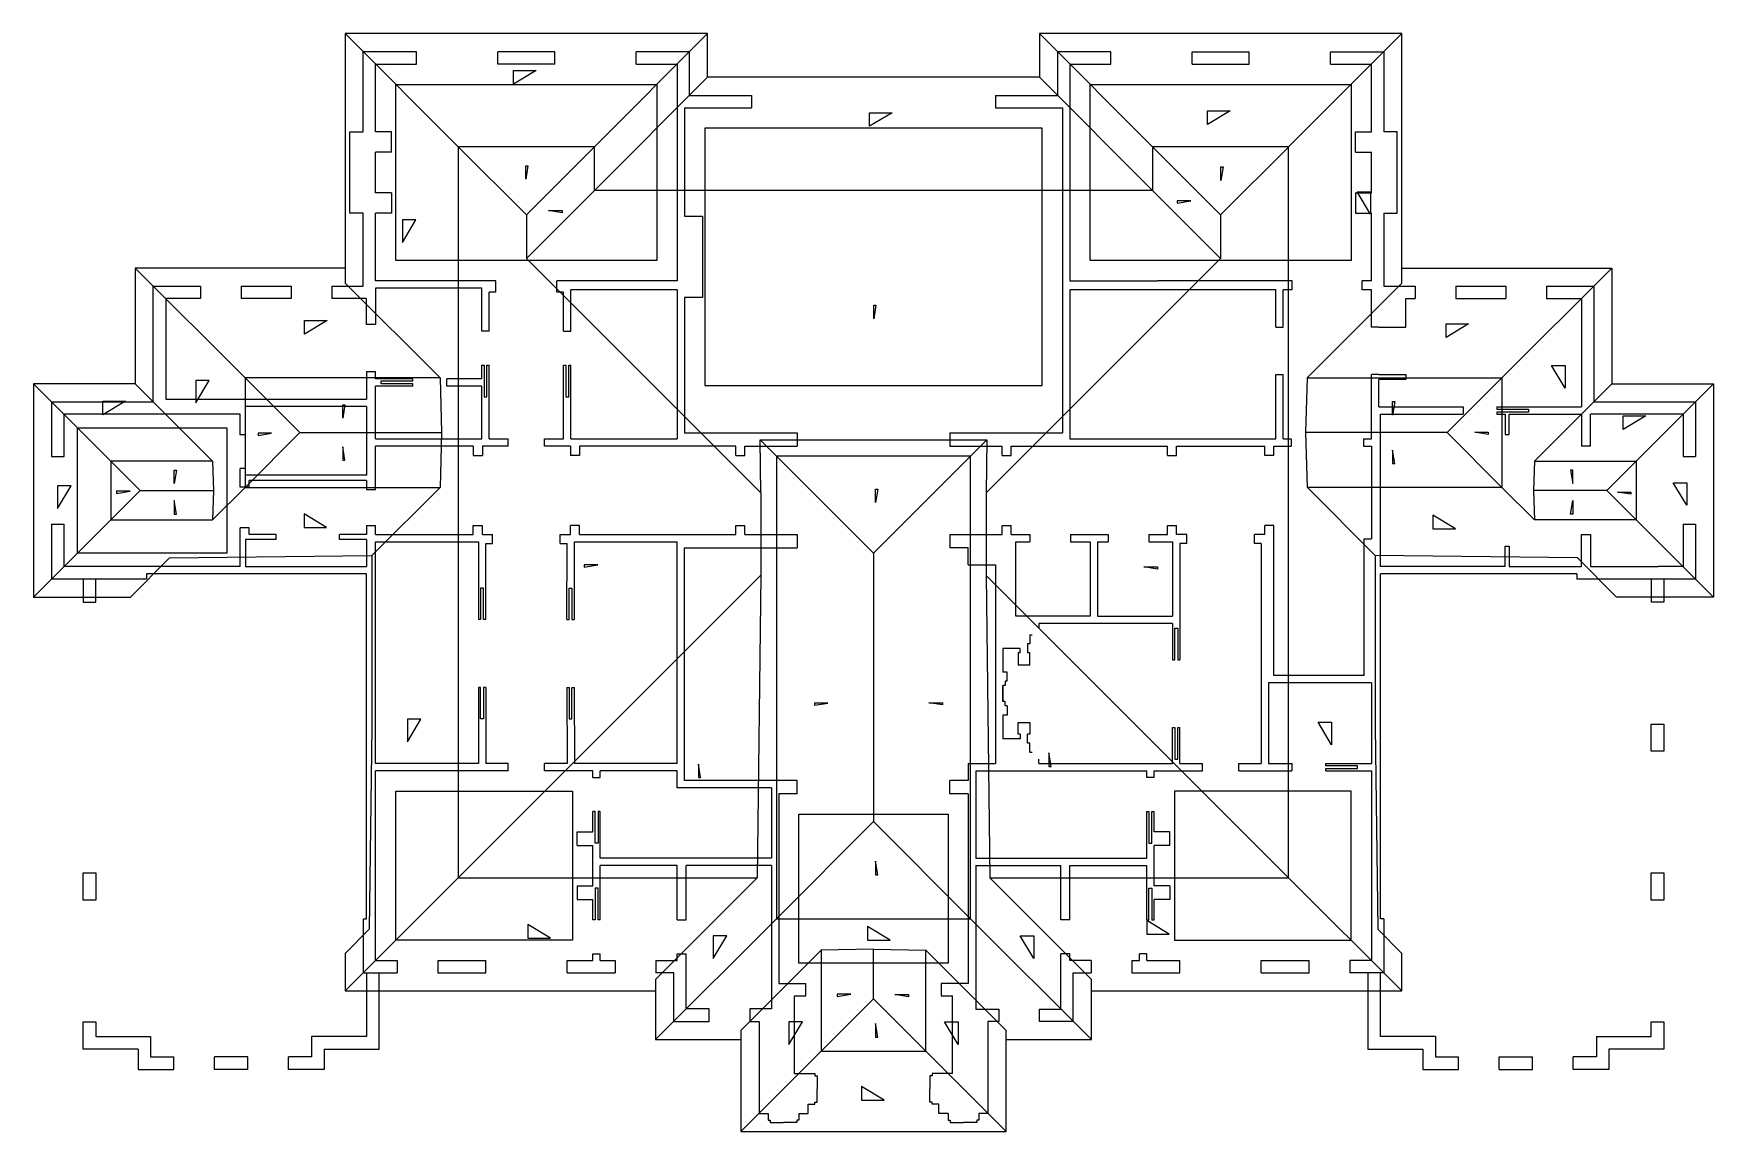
# Model space of a CAD drawing. Header units: metres. Extents: x -744 to 744, y 18 to 991.
import ezdxf

# ---------------------------------------------------------------- set-up
doc = ezdxf.new("R2010")
doc.units = ezdxf.units.M

msp = doc.modelspace()

# ---------------------------------------------------------------- linework, layer by layer
at = {"layer": 'FP-Above', "elevation": -0.3}
for points in [[(-423, 945.8), (-192, 945.8), (-192, 789.8), (-423, 789.8)], [(191.9, 945.8), (423, 945.8), (423, 789.8), (191.9, 789.8)], [(-149.5, 679.1), (149.5, 679.1), (149.5, 907.1), (-149.5, 907.1)], [(-423, 319.5), (-266.5, 319.5), (-266.5, 187.5), (-423, 187.5)], [(423, 319.5), (266.5, 319.5), (266.5, 187.5), (423, 187.5)], [(-66, 299), (66, 299), (66, 167), (-66, 167)]]:
    msp.add_lwpolyline(points, close=True, dxfattribs=at)
at = {"layer": 'FP-Above'}
msp.add_lwpolyline([(-705, 641.5), (-572.9, 641.5), (-572.9, 530.5), (-705, 530.5)], close=True, dxfattribs=at)
at = {"layer": 'FP-Below'}
for p, q in [((-452, 903.8), (-452, 974.8)), ((-404.8, 974.8), (-452, 974.8)), ((-404.8, 963.8), (-404.8, 974.8)), ((-332.8, 963.8), (-332.8, 974.8)), ((-282.2, 974.8), (-332.8, 974.8)), ((-282.2, 963.8), (-282.2, 974.8)), ((-210.3, 963.8), (-210.3, 974.8)), ((-163, 974.8), (-210.3, 974.8)), ((-163, 936.1), (-163, 974.8)), ((163, 974.8), (163, 936.1)), ((210.3, 974.8), (163, 974.8)), ((210.3, 963.8), (210.3, 974.8)), ((282.2, 963.8), (282.2, 974.8)), ((282.2, 974.8), (332.8, 974.8)), ((332.8, 963.8), (332.8, 974.8)), ((404.8, 963.8), (404.8, 974.8)), ((404.8, 974.8), (452, 974.8)), ((452, 974.8), (452, 903.8)), ((-441, 903.8), (-441, 963.8)), ((-441, 963.8), (-404.8, 963.8)), ((-282.2, 963.8), (-332.8, 963.8)), ((-210.3, 963.8), (-174, 963.8)), ((-174, 963.8), (-174, 771.8)), ((174, 963.8), (174, 771.8)), ((174, 963.8), (210.3, 963.8)), ((282.2, 963.8), (332.8, 963.8)), ((404.8, 963.8), (441, 963.8)), ((441, 903.8), (441, 963.8)), ((-167.5, 925.1), (-167.5, 829.1)), ((-167.5, 925.1), (-108, 925.1, -0.3)), ((-163, 936.1), (-108, 936.1, -0.3)), ((-108, 936.1, -0.3), (-108, 925.1, -0.3)), ((108, 936.1), (108, 925.1)), ((108, 936.1), (163, 936.1)), ((108, 925.1), (167.5, 925.1)), ((167.5, 925.1), (167.5, 637.1)), ((-464, 831.8), (-464, 903.8)), ((-464, 903.8), (-452, 903.8)), ((-427, 903.8), (-441, 903.8)), ((-427, 885.8), (-427, 903.8)), ((427, 885.8), (427, 903.8)), ((427, 903.8), (441, 903.8)), ((-441, 849.8), (-441, 885.8)), ((-427, 885.8), (-441, 885.8)), ((427, 885.8), (441, 885.8)), ((441, 849.8), (441, 885.8)), ((-427, 849.8), (-441, 849.8)), ((-427, 849.8), (-427, 831.8)), ((427, 849.8), (427, 831.8)), ((427, 849.8), (441, 849.8)), ((-452, 831.8), (-464, 831.8)), ((-452, 767.1), (-452, 831.8)), ((-427, 831.8), (-441, 831.8)), ((-441, 771.8), (-441, 831.8)), ((-167.5, 829.1), (-151.5, 829.1)), ((-151.5, 829.1), (-151.5, 757.1)), ((427, 831.8), (441, 831.8)), ((441, 771.8), (441, 831.8)), ((452, 831.8), (452, 767.1)), ((-638, 664.5), (-638, 767.1)), ((-638, 767.1), (-596.2, 767.1)), ((-596.2, 767.1), (-596.2, 756.1)), ((-560.2, 767.1), (-560.2, 756.1)), ((-560.2, 767.1), (-515.7, 767.1)), ((-515.7, 767.1), (-515.7, 756.1)), ((-479.7, 767.1), (-479.7, 756.1)), ((-479.7, 767.1), (-452, 767.1)), ((-334.5, 771.8), (-441, 771.8)), ((-347, 765.3), (-441, 765.3)), ((-441, 765.3), (-441, 765.3)), ((-347, 727), (-347, 765.3)), ((-340.5, 727), (-340.5, 761.8)), ((-334.5, 761.8), (-340.5, 761.8)), ((-334.5, 761.8), (-334.5, 771.8)), ((-280.5, 761.8), (-280.5, 771.8)), ((-174, 771.8), (-280.5, 771.8)), ((-274.5, 761.8), (-280.5, 761.8)), ((-274.5, 727), (-274.5, 761.8)), ((-268, 727), (-268, 763.8)), ((-174, 763.8), (-268, 763.8)), ((-174, 763.8), (-174, 631.6)), ((174, 771.8), (252, 771.8)), ((174, 763.8), (174, 631.6)), ((252, 763.8), (174, 763.8)), ((371, 771.8), (252, 771.8)), ((356.5, 763.8), (252, 763.8)), ((356.5, 730.7), (356.5, 763.8)), ((363, 730.7), (363, 763.8)), ((371, 763.8), (363, 763.8)), ((371, 763.8), (371, 771.8)), ((433, 763.8), (433, 771.8)), ((441, 771.8), (433, 771.8)), ((441, 763.8), (433, 763.8)), ((441, 730.7), (441, 763.8)), ((452, 767.1), (479.7, 767.1)), ((479.7, 767.1), (479.7, 756.1)), ((515.7, 767.1), (515.7, 756.1)), ((515.7, 767.1), (560.2, 767.1)), ((560.2, 767.1), (560.2, 756.1)), ((596.2, 767.1), (638.1, 767.1)), ((596.2, 767.1), (596.2, 756.1)), ((638.1, 767.1), (638.1, 664.5)), ((-627, 756.1), (-627, 667)), ((-596.2, 756.1), (-627, 756.1)), ((-515.7, 756.1), (-560.2, 756.1)), ((-449, 756.1), (-479.7, 756.1)), ((-167.5, 757.1), (-167.5, 637.1)), ((-151.5, 757.1), (-167.5, 757.1)), ((471.5, 735.2), (471.5, 756.1)), ((471.5, 756.1), (479.7, 756.1)), ((515.7, 756.1), (560.2, 756.1)), ((596.2, 756.1), (627.1, 756.1)), ((627.1, 756.1), (627.1, 660)), ((356.5, 730.7, -0.3), (363, 730.7)), ((447.5, 730.7), (441, 730.7)), ((447.5, 730.7), (471.5, 730.7)), ((471.5, 730.7), (471.5, 735.2)), ((-340.5, 727), (-347, 727)), ((-274.5, 727), (-268, 727)), ((-408, 685), (-441, 685)), ((-408, 683), (-408, 685)), ((-378, 678.5), (-378, 685)), ((-347, 685), (-378, 685)), ((-347, 697), (-345, 697)), ((-347, 685), (-347, 697)), ((-345, 697), (-345, 669)), ((-342.5, 669), (-342.5, 697)), ((-342.5, 697), (-340.5, 697)), ((-340.5, 631.6), (-340.5, 697)), ((-274.5, 631.6), (-274.5, 697)), ((-274.5, 697), (-272.5, 697)), ((-272.5, 697), (-272.5, 669)), ((-270, 669), (-270, 697)), ((-270, 697), (-268, 697)), ((-268, 631.6), (-268, 697)), ((356.5, 631.6), (356.5, 688.7)), ((356.5, 688.7), (363, 688.7)), ((363, 631.6), (363, 688.7)), ((441, 631.6), (441, 688.7)), ((447.5, 688.7), (441, 688.7)), ((447.5, 688.7), (471.5, 688.7)), ((471.5, 688.7), (471.5, 684.2)), ((-441, 631.6), (-441, 678.5)), ((-408, 678.5), (-441, 678.5)), ((-436, 680.5), (-436, 683)), ((-436, 683), (-408, 683)), ((-408, 680.5), (-436, 680.5)), ((-408, 678.5), (-408, 680.5)), ((-347, 678.5), (-378, 678.5)), ((-347, 631.6), (-347, 678.5)), ((447.5, 660), (447.5, 684.2)), ((471.5, 684.2), (447.5, 684.2)), ((-728, 664.5), (-728, 616)), ((-728, 664.5), (-638, 664.5)), ((-627, 667), (-449, 667)), ((-556.4, 635.4), (-556.4, 660.5)), ((-449, 660.5), (-556.4, 660.5)), ((-449, 660.5), (-449, 599.4)), ((-345, 669), (-342.5, 669)), ((-272.5, 669), (-270, 669)), ((447.5, 660), (522.3, 660)), ((522.3, 660), (522.3, 653.5)), ((552.3, 660), (552.3, 658)), ((552.3, 660), (627.1, 660)), ((552.3, 658), (580.3, 658)), ((552.3, 655.5), (552.3, 653.5)), ((580.3, 655.5), (552.3, 655.5)), ((580.3, 658), (580.3, 655.5)), ((638.1, 664.5), (638.1, 664.5)), ((638.1, 664.5), (728.1, 664.5)), ((728.1, 664.5), (728.1, 616)), ((-717, 616), (-717, 653.5)), ((-560.9, 653.5), (-717, 653.5)), ((-560.9, 635.4), (-560.9, 653.5)), ((449, 518.5), (449, 653.5)), ((449, 653.5), (522.3, 653.5)), ((552.3, 653.5), (559.6, 653.5)), ((563.1, 653.5), (627.1, 653.5)), ((627.1, 653.5), (627.1, 625.1)), ((635.1, 625.1), (635.1, 653.5)), ((717.1, 653.5), (635.1, 653.5)), ((717.1, 653.5), (717.1, 616)), ((-441, 631.6), (-347, 631.6)), ((-441, 586.9), (-441, 625.1)), ((-354.5, 625.1), (-441, 625.1)), ((-354.5, 625.1), (-354.5, 617.1)), ((-346.5, 625.1), (-346.5, 617.1)), ((-323.5, 625.1), (-346.5, 625.1)), ((-340.5, 631.6), (-323.5, 631.6)), ((-323.5, 625.1), (-323.5, 631.6)), ((-291.5, 625.1), (-291.5, 631.6)), ((-291.5, 631.6), (-274.5, 631.6)), ((-268.5, 625.1), (-291.5, 625.1)), ((-268.5, 625.1), (-268.5, 617.1)), ((-268, 631.6), (-174, 631.6)), ((-260.5, 625.1), (-260.5, 617.1)), ((-122, 625.1), (-260.5, 625.1)), ((-167.5, 637.1), (-67.5, 637.1)), ((-122, 617.1), (-122, 625.1)), ((-114, 617.1), (-114, 625.1)), ((-114, 625.1), (-67.5, 625.1)), ((-67.5, 637.1), (-67.5, 625.1)), ((67.5, 637.1), (67.5, 625.1)), ((67.5, 637.1), (167.5, 637.1)), ((67.5, 625.1), (114, 625.1)), ((114, 617.1), (114, 625.1)), ((122, 617.1), (122, 625.1)), ((122, 625.1), (260.5, 625.1)), ((174, 631.6), (356.5, 631.6)), ((260.5, 617.1), (260.5, 625.1)), ((268.5, 617.1), (268.5, 625.1)), ((268.5, 625.1), (346.5, 625.1)), ((346.5, 617.1), (346.5, 625.1)), ((354.5, 617.1), (354.5, 625.1)), ((354.5, 625.1), (370, 625.1)), ((363, 631.6), (370, 631.6)), ((370, 631.6), (370, 625.1)), ((434, 631.6), (434, 625.1)), ((434, 631.6), (441, 631.6)), ((434, 625.1), (441, 625.1)), ((441, 625.1), (441, 543)), ((635.1, 625.1), (627.1, 625.1)), ((-728, 616), (-717, 616)), ((-354.5, 617.1), (-346.5, 617.1)), ((-260.5, 617.1), (-268.5, 617.1)), ((-122, 617.1), (-114, 617.1)), ((114, 617.1), (122, 617.1)), ((260.5, 617.1), (268.5, 617.1)), ((354.5, 617.1), (346.5, 617.1)), ((717.1, 616), (728.1, 616)), ((-560.9, 588.9), (-560.9, 605.4)), ((-556.4, 599.4), (-556.4, 605.4)), ((-449, 599.4), (-556.4, 599.4)), ((-552.9, 588.9), (-560.9, 588.9)), ((-552.9, 588.9), (-552.9, 594.9)), ((-449, 594.9), (-552.9, 594.9)), ((-449, 594.9), (-449, 586.9)), ((-449, 586.9), (-441, 586.9)), ((-728, 556), (-717, 556)), ((-728, 556), (-728, 507.5)), ((-717, 518.5), (-717, 556)), ((-560.9, 518.5), (-560.9, 552.9)), ((-552.9, 552.9), (-560.9, 552.9)), ((-552.9, 546.9), (-552.9, 552.9)), ((-449, 554.9), (-449, 546.9)), ((-449, 554.9), (-441, 554.9)), ((-441, 547), (-441, 554.9)), ((-354.5, 547), (-354.5, 555)), ((-354.5, 555), (-346.5, 555)), ((-346.5, 547), (-346.5, 555)), ((-268.5, 547), (-268.5, 555)), ((-260.5, 555), (-268.5, 555)), ((-260.5, 547), (-260.5, 555)), ((-122, 547), (-122, 555)), ((-122, 555), (-114, 555)), ((-114, 547), (-114, 555)), ((114, 547), (114, 555)), ((114, 555), (122, 555)), ((122, 547), (122, 555)), ((260.5, 547), (260.5, 555)), ((260.5, 555), (268.5, 555)), ((268.5, 547), (268.5, 555)), ((346.5, 547), (346.5, 555)), ((354.5, 555), (346.5, 555)), ((354.5, 522), (354.5, 555)), ((717.1, 556), (717.1, 518.5)), ((717.1, 556), (728.1, 556)), ((728.1, 556), (728.1, 507.5)), ((-556.4, 542.4), (-556.4, 518.5)), ((-529, 542.4), (-556.4, 542.4)), ((-529, 546.9), (-552.9, 546.9)), ((-529, 542.4), (-529, 546.9)), ((-473, 542.4), (-473, 546.9)), ((-449, 546.9), (-473, 546.9)), ((-449, 542.4), (-473, 542.4)), ((-449, 542.4), (-449, 518.5)), ((-441, 547), (-354.5, 547)), ((-441, 344), (-441, 540.5)), ((-441, 540.5), (-350, 540.5)), ((-350, 540.5), (-350, 471.5)), ((-346.5, 547), (-337.5, 547)), ((-343.5, 471.5), (-343.5, 539)), ((-343.5, 539), (-337.5, 539)), ((-337.5, 539), (-337.5, 547)), ((-277.5, 539), (-277.5, 547)), ((-277.5, 547), (-268.5, 547)), ((-277.5, 539), (-271.5, 539)), ((-271.6, 471.5), (-271.5, 539)), ((-265.3, 540.5), (-265.2, 471.5)), ((-265.3, 540.5), (-174, 540.5)), ((-260.5, 547), (-122, 547)), ((-174, 344), (-174, 540.5)), ((-114, 547), (-67.5, 547)), ((-67.5, 547), (-67.5, 535)), ((67.5, 547), (67.5, 535)), ((67.5, 547), (114, 547)), ((122, 547), (138.6, 547)), ((126, 474.5), (126, 540.5)), ((126, 540.5), (138.6, 540.5)), ((138.6, 547), (138.6, 540.5)), ((174.6, 547), (174.6, 540.5)), ((174.6, 547), (198.5, 547)), ((174.6, 540.5), (192, 540.5)), ((192, 540.5), (192, 474.5)), ((198.5, 547), (207.9, 547)), ((198.5, 540.5), (198.5, 474.5)), ((198.5, 540.5), (207.9, 540.5)), ((207.9, 547), (207.9, 540.5)), ((243.9, 547), (243.9, 540.5)), ((243.9, 547), (260.5, 547)), ((243.9, 540.5), (265, 540.5)), ((265, 540.5), (265, 474.5)), ((277.5, 547), (268.5, 547)), ((271.5, 539), (271.5, 436)), ((277.5, 539), (271.5, 539)), ((277.5, 539), (277.5, 547)), ((337.5, 539), (337.5, 547)), ((346.5, 547), (337.5, 547)), ((343.5, 539), (337.5, 539)), ((343.5, 539), (343.5, 344)), ((434.5, 422), (434.5, 543)), ((434.5, 543), (441, 543)), ((627.1, 546.9), (635.1, 546.9)), ((627.1, 518.5), (627.1, 546.9)), ((635.1, 546.9), (635.1, 518.5)), ((-167.5, 329), (-167.5, 535)), ((-167.5, 535), (-67.5, 535)), ((84, 535), (67.5, 535)), ((84, 520), (84, 535)), ((354.5, 422), (354.5, 522)), ((-644, 507.5), (-728, 507.5)), ((-560.9, 518.5), (-717, 518.5)), ((-644, 512), (-644, 507.5)), ((-449, 512), (-644, 512)), ((-556.4, 518.5), (-449, 518.5)), ((-449, 206.5), (-449, 512)), ((84, 520), (108, 520)), ((108, 520), (108, 344)), ((559.6, 518.5), (449, 518.5)), ((449, 206.5), (449, 512)), ((623.1, 512), (449, 512)), ((623.1, 512), (623.1, 507.5)), ((695.1, 507.5), (623.1, 507.5)), ((717.1, 518.5), (695.1, 518.5)), ((728.1, 507.5), (695.1, 507.5)), ((-348, 499.5), (-348, 471.5)), ((-345.5, 499.5), (-348, 499.5)), ((-345.5, 471.5), (-345.5, 499.5)), ((-269.7, 471.5), (-269.7, 499.5)), ((-269.7, 499.5), (-267.2, 499.5)), ((-267.2, 499.5), (-267.2, 471.5)), ((-348, 471.5), (-350, 471.5)), ((-343.5, 471.5), (-345.5, 471.5)), ((-271.7, 471.5), (-269.7, 471.5)), ((-267.2, 471.5), (-265.2, 471.5)), ((192, 474.5), (126, 474.5)), ((146.5, 468), (146.5, 464)), ((265, 468), (146.5, 468)), ((198.5, 474.5), (265, 474.5)), ((265, 468), (265, 436)), ((267, 436), (267, 464)), ((267, 464), (269.5, 464)), ((269.5, 464), (269.5, 436)), ((136.5, 450), (136.5, 442)), ((138.5, 450), (136.5, 450)), ((138.5, 458), (138.5, 450)), ((138.5, 458), (140.5, 458)), ((130, 446), (114.5, 446)), ((114.5, 446), (114.5, 425)), ((128, 442), (128, 431.5)), ((130, 442), (128, 442)), ((130, 442), (130, 446)), ((138.5, 442), (136.5, 442)), ((138.5, 431.5), (138.5, 442)), ((265, 436), (267, 436)), ((269.5, 436), (271.5, 436)), ((118.5, 425), (114.5, 425)), ((116.5, 417), (116.5, 413)), ((118.5, 417), (116.5, 417)), ((118.5, 417), (118.5, 425)), ((128, 431.5), (138.5, 431.5)), ((434.5, 422), (354.5, 422)), ((-350, 411.5), (-350, 344)), ((-348, 411.5), (-350, 411.5)), ((-348, 383.5), (-348, 411.5)), ((-345.5, 411.5), (-345.5, 383.5)), ((-343.5, 411.5), (-345.5, 411.5)), ((-343.5, 411.5), (-343.5, 344)), ((-271.6, 411.5), (-271.5, 344)), ((-271.6, 411.5), (-269.6, 411.5)), ((-269.6, 411.5), (-269.6, 383.5)), ((-267.1, 383.5), (-267.1, 411.5)), ((-267.1, 411.5), (-265.1, 411.5)), ((-265.1, 411.5), (-265, 344)), ((114.5, 399), (114.5, 413)), ((116.5, 413), (114.5, 413)), ((114.5, 413), (114.5, 399)), ((350, 415.5), (350, 344)), ((441, 415.5), (350, 415.5)), ((441, 415.5), (441, 344)), ((116.5, 399), (114.5, 399)), ((114.5, 387), (114.5, 366)), ((118.5, 387), (114.5, 387)), ((116.5, 395), (116.5, 399)), ((118.5, 395), (116.5, 395)), ((118.5, 395), (118.5, 387)), ((-345.5, 383.5), (-348, 383.5)), ((-269.6, 383.5), (-267.1, 383.5)), ((128, 370), (128, 380.5)), ((128, 380.5), (138.5, 380.5)), ((138.5, 380.5), (138.5, 370)), ((265, 344), (265, 376)), ((265, 376), (267, 376)), ((267, 376), (267, 348)), ((269.5, 348), (269.5, 376)), ((269.5, 376), (271.5, 376)), ((271.5, 344), (271.5, 376)), ((130, 366), (114.5, 366)), ((130, 370), (128, 370)), ((130, 370), (130, 366)), ((136.5, 362), (136.5, 370)), ((138.5, 370), (136.5, 370)), ((138.5, 362), (136.5, 362)), ((138.5, 354), (138.5, 362)), ((-350, 344), (-441, 344)), ((-323.5, 344), (-343.5, 344)), ((-323.5, 337.5), (-323.5, 344)), ((-291.5, 337.5), (-291.5, 344)), ((-271.5, 344), (-291.5, 344)), ((-174, 344), (-265, 344)), ((84, 344), (84, 329)), ((84, 344), (108, 344)), ((138.5, 354), (140.5, 354)), ((146.5, 344), (146.5, 348)), ((146.5, 344), (265, 344)), ((267, 348), (269.5, 348)), ((271.5, 344), (291.5, 344)), ((271.5, 344), (291.5, 344)), ((291.5, 337.5), (291.5, 344)), ((323.5, 337.5), (323.5, 344)), ((323.5, 344), (343.5, 344)), ((350, 344), (370.6, 344)), ((370.6, 344), (370.6, 337.5)), ((400.6, 342), (400.6, 344)), ((400.6, 344), (441, 344)), ((-441, 169.5), (-441, 337.5)), ((-323.5, 337.5), (-441, 337.5)), ((-248.5, 337.5), (-291.5, 337.5)), ((-248.5, 331.5), (-248.5, 337.5)), ((-248.5, 331.5), (-242, 331.5)), ((-242, 331.5), (-242, 337.5)), ((-174, 337.5), (-242, 337.5)), ((-174, 322.5), (-174, 337.5)), ((-67.5, 329), (-167.5, 329)), ((-67.5, 317), (-67.5, 329)), ((67.5, 317), (67.5, 329)), ((84, 329), (67.5, 329)), ((90.5, 337.5), (90.5, 260)), ((90.5, 337.5), (242, 337.5)), ((242, 331.5), (242, 337.5)), ((248.5, 331.5), (242, 331.5)), ((248.5, 331.5), (248.5, 337.5)), ((248.5, 337.5), (291.5, 337.5)), ((323.5, 337.5), (370.6, 337.5)), ((428.6, 342), (400.6, 342)), ((400.6, 337.5), (400.6, 339.5)), ((400.6, 339.5), (428.6, 339.5)), ((400.6, 337.5), (441, 337.5)), ((428.6, 339.5), (428.6, 342)), ((441, 337.5), (441, 169.5)), ((-90.5, 322.5), (-174, 322.5)), ((-90.5, 322.5), (-90.5, 260)), ((-84, 317), (-84, 149)), ((-67.5, 317), (-84, 317)), ((84, 317), (67.5, 317)), ((84, 317), (84, 149)), ((-248.5, 283.5), (-248.5, 301.5)), ((-246.5, 301.5), (-248.5, 301.5)), ((-246.5, 273.5), (-246.5, 301.5)), ((-244, 301.5), (-244, 273.5)), ((-242, 301.5), (-244, 301.5)), ((-242, 260), (-242, 301.5)), ((242, 260), (242, 301.5)), ((242, 301.5), (244, 301.5)), ((244, 301.5), (244, 273.5)), ((246.5, 273.5), (246.5, 301.5)), ((246.5, 301.5), (248.5, 301.5)), ((248.5, 283.5), (248.5, 301.5)), ((-262.5, 271.5), (-262.5, 283.5)), ((-262.5, 283.5), (-248.5, 283.5)), ((262.5, 283.5), (248.5, 283.5)), ((262.5, 271.5), (262.5, 283.5)), ((-262.5, 271.5), (-248.5, 271.5)), ((-248.5, 235.5), (-248.5, 271.5)), ((-244, 273.5), (-246.5, 273.5)), ((244, 273.5), (246.5, 273.5)), ((248.5, 235.5), (248.5, 271.5)), ((262.5, 271.5), (248.5, 271.5)), ((-90.5, 260), (-242, 260)), ((-242, 205.5), (-242, 253.5)), ((-174, 253.5), (-242, 253.5)), ((-174, 205.5), (-174, 253.5)), ((-90.5, 253.5), (-166, 253.5)), ((-166, 205.5), (-166, 253.5)), ((-90.5, 253.5), (-90.5, 126.5)), ((90.5, 260), (242, 260)), ((90.5, 253.5), (90.5, 126.4)), ((90.5, 253.5), (166, 253.5)), ((166, 205.5), (166, 253.5)), ((174, 205.5), (174, 253.5)), ((174, 253.5), (242, 253.5)), ((242, 205.5), (242, 253.5)), ((-262.5, 235.5), (-262.5, 223.5)), ((-262.5, 235.5), (-248.5, 235.5)), ((-262.5, 223.5), (-248.5, 223.5)), ((-248.5, 205.5), (-248.5, 223.5)), ((-246.5, 233.5), (-246.5, 205.5)), ((-244, 233.5), (-246.5, 233.5)), ((-244, 205.5), (-244, 233.5)), ((244, 205.5), (244, 233.5)), ((244, 233.5), (246.5, 233.5)), ((246.5, 233.5), (246.5, 205.5)), ((262.5, 235.5), (248.5, 235.5)), ((262.5, 223.5), (248.5, 223.5)), ((248.5, 205.5), (248.5, 223.5)), ((262.5, 235.5), (262.5, 223.5)), ((-452, 206.5), (-452, 158.5)), ((-452, 206.5), (-449, 206.5)), ((-246.5, 205.5), (-248.5, 205.5)), ((-242, 205.5), (-244, 205.5)), ((-174, 205.5), (-166, 205.5)), ((174, 205.5), (166, 205.5)), ((242, 205.5), (244, 205.5)), ((246.5, 205.5), (248.5, 205.5)), ((452, 206.5), (449, 206.5)), ((452, 206.5), (452, 158.5)), ((-441, 169.5), (-422, 169.5)), ((-422, 169.5), (-422, 158.5)), ((-386, 169.5), (-343.5, 169.5)), ((-386, 169.5), (-386, 158.5)), ((-343.5, 158.5), (-343.5, 169.5)), ((-271.5, 158.5), (-271.5, 169.5)), ((-271.5, 169.5), (-248.5, 169.5)), ((-248.5, 169.5), (-248.5, 175.5)), ((-248.5, 175.5), (-242, 175.5)), ((-242, 169.5), (-242, 175.5)), ((-242, 169.5), (-228.8, 169.5)), ((-228.8, 169.5), (-228.8, 158.5)), ((-192.8, 169.5), (-192.8, 158.5)), ((-192.8, 169.5), (-174, 169.5)), ((-174, 175.5), (-166, 175.5)), ((-174, 169.5), (-174, 175.5)), ((-166, 126.5), (-166, 175.5)), ((166, 126.4), (166, 175.5)), ((173.5, 175.5), (166, 175.5)), ((174, 175.5), (166, 175.5)), ((174, 169.5), (174, 175.5)), ((174, 169.5), (174, 175.5)), ((192.8, 169.5), (174, 169.5)), ((192.8, 169.5), (192.8, 158.5)), ((228.8, 169.5), (228.8, 158.5)), ((228.8, 169.5), (235.5, 169.5)), ((242, 175.5), (235.5, 175.5)), ((235.5, 169.5), (235.5, 175.5)), ((242, 169.5), (242, 175.5)), ((242, 169.5), (271.5, 169.5)), ((271.5, 158.5), (271.5, 169.5)), ((343.5, 158.5), (343.5, 169.5)), ((343.5, 169.5), (386, 169.5)), ((386, 158.5), (386, 169.5)), ((422, 169.5), (422, 158.5)), ((441, 169.5), (422, 169.5)), ((-452, 158.5), (-422, 158.5)), ((-449, 158.5), (-449, 102)), ((-438, 91), (-438, 158.5)), ((-386, 158.5), (-343.5, 158.5)), ((-271.5, 158.5), (-228.8, 158.5)), ((-177, 158.5), (-192.8, 158.5)), ((-177, 115.5), (-177, 158.5)), ((-84, 149), (-60, 149)), ((84, 149), (60, 149)), ((67.5, 149), (67.5, 149)), ((177, 115.4), (177, 158.5)), ((177, 158.5), (192.8, 158.5)), ((228.8, 158.5), (271.5, 158.5)), ((343.5, 158.5), (386, 158.5)), ((452, 158.5), (422, 158.5)), ((438, 158.5), (438, 91)), ((449, 102), (449, 158.5)), ((-70, 138), (-60, 138)), ((-70, 69.4), (-70, 138)), ((60, 138), (70, 138)), ((70, 69.4), (70, 138)), ((-145.5, 126.5), (-166, 126.5)), ((-145.5, 115.5), (-145.5, 126.5)), ((-109.5, 126.5), (-109.5, 115.5)), ((-90.5, 126.5), (-109.5, 126.5)), ((90.5, 126.4), (111, 126.4)), ((111, 126.4), (111, 115.4)), ((147, 115.4), (147, 126.4)), ((147, 126.4), (166, 126.4)), ((-700, 91), (-700, 115)), ((-700, 115), (-689, 115)), ((-689, 115), (-689, 102)), ((-177, 115.5), (-145.5, 115.5)), ((-166, 115.5), (-166, 115.5)), ((-109.5, 115.5), (-101.4, 115.5)), ((-101.4, 115.5), (-101.4, 34)), ((101.4, 115.4), (101.4, 34)), ((111, 115.4), (101.4, 115.4)), ((109.5, 115.4), (101.4, 115.4)), ((177, 115.4), (147, 115.4)), ((689, 102), (689, 115)), ((689, 115), (700, 115)), ((700, 115), (700, 91)), ((-651.3, 91), (-700, 91)), ((-689, 102), (-640.3, 102)), ((-449, 102), (-497.7, 102)), ((-486.7, 91), (-438, 91)), ((438, 91), (486.7, 91)), ((497.7, 102), (449, 102)), ((640.3, 102), (689, 102)), ((700, 91), (651.3, 91)), ((-619.7, 73), (-619.7, 84)), ((-583.7, 73), (-583.7, 84)), ((-554.3, 73), (-554.3, 84)), ((-518.3, 73), (-518.3, 84)), ((518.2, 73), (518.2, 84)), ((554.2, 73), (554.2, 84)), ((583.7, 73), (583.7, 84)), ((619.7, 73), (619.7, 84)), ((619.7, 73), (619.7, 84)), ((-70, 69.4), (-52, 69.4)), ((-52, 69.4), (-52, 67.4)), ((-52, 67.4), (-50, 67.4)), ((-50, 67.4), (-50, 55.7)), ((50, 67.4), (50, 55.7)), ((52, 67.4), (50, 67.4)), ((52, 69.4), (52, 67.4)), ((70, 69.4), (52, 69.4)), ((-50, 44), (-50, 55.7)), ((50, 44), (50, 55.7)), ((-101.4, 34), (-93.4, 34)), ((-93.4, 34), (-93.4, 28)), ((-66, 34), (-66, 28)), ((-66, 34), (-58, 34)), ((-58, 34), (-58, 42)), ((-58, 42), (-52, 42)), ((-52, 42), (-52, 44)), ((-52, 44), (-50, 44)), ((52, 44), (50, 44)), ((52, 42), (52, 44)), ((58, 42), (52, 42)), ((58, 34), (58, 42)), ((66, 34), (58, 34)), ((66, 34), (66, 28)), ((93.4, 34), (93.4, 28)), ((101.4, 34), (93.4, 34)), ((-93.4, 28), (-91.4, 28)), ((-91.4, 28), (-91.4, 26)), ((-91.4, 26), (-79.7, 26)), ((-68, 26), (-79.7, 26)), ((-68, 28), (-68, 26)), ((-66, 28), (-68, 28)), ((66, 28), (68, 28)), ((68, 28), (68, 26)), ((68, 26), (79.7, 26)), ((91.4, 26), (79.7, 26)), ((91.4, 28), (91.4, 26)), ((93.4, 28), (91.4, 28))]:
    msp.add_line(p, q, dxfattribs=at)
for points in [[(452, 831.8), (464, 831.8), (464, 903.8), (452, 903.8)], [(-441, 765.3), (-441, 733), (-449, 733), (-449, 756.1)], [(-441, 685), (-441, 691), (-449, 691), (-449, 667)], [(559.6, 653.5), (559.6, 635.5), (563.1, 635.5), (563.1, 653.5)], [(-556.4, 635.4), (-560.9, 635.4)], [(-556.4, 605.4), (-560.9, 605.4)], [(559.6, 518.5), (559.6, 536.5), (563.1, 536.5), (563.1, 518.5), (627.1, 518.5)], [(635.1, 518.5), (695.1, 518.5)], [(-60, 138), (-60, 149)], [(60, 149), (60, 138)]]:
    msp.add_lwpolyline(points, dxfattribs=at)
at = {"layer": 'FP-Below', "elevation": -0.3}
for points in [[(-700, 507.5), (-700, 487), (-689, 487), (-689, 507.5)], [(700.1, 507.5), (700.1, 487), (689.1, 487), (689.1, 507.5)], [(-651.3, 91), (-651.3, 73), (-619.7, 73)], [(-640.3, 102), (-640.3, 84), (-619.7, 84)], [(-497.7, 102), (-497.7, 84), (-518.3, 84)], [(-486.7, 91), (-486.7, 73), (-518.3, 73)], [(486.7, 91), (486.7, 73), (518.2, 73)], [(497.7, 102), (497.7, 84), (518.2, 84)], [(640.3, 102), (640.3, 84), (619.7, 84)], [(651.3, 91), (651.3, 73), (619.7, 73)], [(-554.3, 84), (-583.7, 84)], [(554.2, 84), (583.7, 84)], [(-554.3, 73), (-583.7, 73)], [(554.2, 73), (583.7, 73)]]:
    msp.add_lwpolyline(points, dxfattribs=at)
for points in [[(689, 379), (700, 379), (700, 355), (689, 355)], [(-700, 247), (-689, 247), (-689, 223), (-700, 223)], [(689, 247), (700, 247), (700, 223), (689, 223)]]:
    msp.add_lwpolyline(points, close=True, dxfattribs=at)
at = {"layer": 'FP-Note'}
for points in [[(-318.9, 946), (-318.9, 958), (-298.9, 958), (-318.9, 946)], [(-3.4, 908.7), (-3.4, 920.7), (16.6, 920.7), (-3.4, 908.7)], [(-308.1, 861.7), (-308.1, 873.7), (-306.1, 873.7), (-308.1, 861.7)], [(307.7, 860.7), (307.7, 872.7), (309.7, 872.7), (307.7, 860.7)], [(428.3, 850.7), (440.3, 850.7), (440.3, 830.7), (428.3, 850.7)], [(-287.9, 834.1), (-275.9, 834.1), (-275.9, 832.1), (-287.9, 834.1)], [(281, 842.7), (269, 842.7), (269, 840.7), (281, 842.7)], [(-405.3, 825.8), (-417.3, 825.8), (-417.3, 805.8), (-405.3, 825.8)], [(-504, 724.5), (-504, 736.5), (-484, 736.5), (-504, 724.5)], [(507.2, 721.5), (507.2, 733.5), (527.2, 733.5), (507.2, 721.5)], [(600.6, 696.7), (612.6, 696.7), (612.6, 676.7), (600.6, 696.7)], [(-588.4, 683.5), (-600.4, 683.5), (-600.4, 663.5), (-588.4, 683.5)], [(-682.6, 653.1), (-682.6, 665.1), (-662.6, 665.1), (-682.6, 653.1)], [(-470.2, 649.9), (-470.2, 661.9), (-468.2, 661.9), (-470.2, 649.9)], [(459.7, 652.8), (459.7, 664.8), (461.7, 664.8), (459.7, 652.8)], [(664.1, 640.1), (664.1, 652.1), (684.1, 652.1), (664.1, 640.1)], [(-533.2, 636.7), (-545.2, 636.7), (-545.2, 634.7), (-533.2, 636.7)], [(532.6, 637.5), (544.6, 637.5), (544.6, 635.5), (532.6, 637.5)], [(-470.2, 624.7), (-470.2, 612.7), (-468.2, 612.7), (-470.2, 624.7)], [(459.7, 621.8), (459.7, 609.8), (461.7, 609.8), (459.7, 621.8)], [(-619.4, 592.1), (-619.4, 604.1), (-617.4, 604.1), (-619.4, 592.1)], [(619.4, 592.1), (619.4, 604.1), (617.4, 604.1), (619.4, 592.1)], [(-710.8, 590), (-722.8, 590), (-722.8, 570), (-710.8, 590)], [(-658.6, 585.4), (-670.6, 585.4), (-670.6, 583.4), (-658.6, 585.4)], [(1.9, 575.2), (1.9, 587.2), (3.9, 587.2), (1.9, 575.2)], [(659, 584.6), (671, 584.6), (671, 582.6), (659, 584.6)], [(708.4, 592.8), (720.4, 592.8), (720.4, 572.8), (708.4, 592.8)], [(-619.4, 577.1), (-619.4, 565.1), (-617.4, 565.1), (-619.4, 577.1)], [(619.4, 577.1), (619.4, 565.1), (617.4, 565.1), (619.4, 577.1)], [(-504.4, 565.2), (-504.4, 553.2), (-484.4, 553.2), (-504.4, 565.2)], [(495.6, 564), (495.6, 552), (515.6, 552), (495.6, 564)], [(-244.3, 520), (-256.3, 520), (-256.3, 518), (-244.3, 520)], [(239.5, 518.3), (251.5, 518.3), (251.5, 516.3), (239.5, 518.3)], [(-40.4, 397.6), (-52.4, 397.6), (-52.4, 395.6), (-40.4, 397.6)], [(49.1, 397.9), (61.1, 397.9), (61.1, 395.9), (49.1, 397.9)], [(-400.9, 383.3), (-412.9, 383.3), (-412.9, 363.3), (-400.9, 383.3)], [(393.8, 380.7), (405.8, 380.7), (405.8, 360.7), (393.8, 380.7)], [(-155.1, 343.5), (-155.1, 331.5), (-153.1, 331.5), (-155.1, 343.5)], [(155.4, 353.4), (155.4, 341.4), (157.4, 341.4), (155.4, 353.4)], [(1.8, 257.4), (1.8, 245.4), (3.8, 245.4), (1.8, 257.4)], [(-306.2, 201.3), (-306.2, 189.3), (-286.2, 189.3), (-306.2, 201.3)], [(-5.2, 199.5), (-5.2, 187.5), (14.8, 187.5), (-5.2, 199.5)], [(242, 204.8), (242, 192.8), (262, 192.8), (242, 204.8)], [(-129.9, 191.3), (-141.9, 191.3), (-141.9, 171.3), (-129.9, 191.3)], [(130, 191.3), (142, 191.3), (142, 171.3), (130, 191.3)], [(-20.2, 139.7), (-32.2, 139.7), (-32.2, 137.7), (-20.2, 139.7)], [(19, 139.2), (31, 139.2), (31, 137.2), (19, 139.2)], [(-63, 115.1), (-75, 115.1), (-75, 95.1), (-63, 115.1)], [(1.8, 113.5), (1.8, 101.5), (3.8, 101.5), (1.8, 113.5)], [(63, 115.1), (75, 115.1), (75, 95.1), (63, 115.1)], [(-10.7, 57.7), (-10.7, 45.7), (9.3, 45.7), (-10.7, 57.7)]]:
    msp.add_lwpolyline(points, dxfattribs=at)
at = {"layer": 'FP-Note', "elevation": -0.3}
for points in [[(296, 910.4), (296, 922.4), (316, 922.4), (296, 910.4)], [(0.2, 738.2), (0.2, 750.2), (2.2, 750.2), (0.2, 738.2)]]:
    msp.add_lwpolyline(points, dxfattribs=at)
at = {"layer": 'FP-Roof'}
for p, q in [((-444.4, 528.4), (-444.4, 376.2)), ((444.4, 528.4), (444.4, 376.2))]:
    msp.add_line(p, q, dxfattribs=at)
for points in [[(-468, 990.8), (-468, 769.8)], [(-367.8, 890.6), (-468, 990.8)], [(177.5, 990.8), (147, 990.8), (147, 952.1), (-147, 952.1), (-147, 990.8), (-468, 990.8)], [(-247.2, 890.6), (-147, 990.8)], [(247.2, 890.6), (147, 990.8)], [(468, 769.8), (468, 990.8), (177.5, 990.8)], [(367.7, 890.6), (468, 990.8)], [(-247.2, 851.8), (-147, 952.1)], [(247.2, 851.8), (147, 952.1)], [(103, 242.7), (367.7, 242.7), (367.7, 890.6), (247.2, 890.6), (247.2, 851.8), (-247.2, 851.8), (-247.2, 890.6), (-367.8, 890.6), (-367.8, 242.7), (-177, 242.7), (-103, 242.7)], [(-468, 783.1), (-654, 783.1), (-654, 680.5), (-744, 680.5), (-744, 491.5), (-658.2, 491.5)], [(-556.7, 685.8), (-654, 783.1)], [(468, 783.1), (654, 783.1), (654, 680.5), (744, 680.5), (744, 491.5), (658.2, 491.5)], [(556.7, 685.8), (654, 783.1)], [(384, 685.8), (468, 769.8)], [(-384, 685.8), (-556.7, 685.8), (-556.7, 588.7), (-384, 588.7)], [(-384, 685.8), (-382.8, 637.3), (-384, 588.7)], [(384, 685.8), (382.8, 637.3), (384, 588.7)], [(384, 685.8), (556.7, 685.8), (556.7, 588.7), (384, 588.7)], [(-675.5, 612), (-744, 680.5)], [(-654, 680.5), (-585.5, 612)], [(654, 680.5), (585.5, 612)], [(675.5, 612), (744, 680.5)], [(-99.7, 583.8), (-100.5, 630.9), (100.5, 630.9), (99.7, 583.8)], [(-86, 616.4), (-100.5, 630.9)], [(86, 616.4), (100.5, 630.9)], [(-585.5, 612), (-675.5, 612), (-675.5, 560), (-585.5, 560)], [(-585.5, 612), (-584.5, 586), (-585.5, 560)], [(-86, 616.4), (-86, 206.5), (86, 206.4), (86, 616.4)], [(86, 616.4), (-86, 616.4)], [(585.5, 612), (584.5, 586), (585.5, 560)], [(585.5, 612), (675.5, 612), (675.5, 560), (585.5, 560)], [(-556.7, 588.7), (-585.5, 560)], [(-384, 588.7), (-444.4, 528.4)], [(-99.7, 583.8), (-99.7, 510.8)], [(99.7, 583.8), (99.7, 510.7)], [(444.4, 528.4), (384, 588.8), (384, 588.9)], [(556.7, 588.7), (585.5, 560)], [(-675.5, 560), (-744, 491.5)], [(675.5, 560), (744, 491.5)], [(-623.5, 526.2), (-658.2, 491.5)], [(-623.5, 526.2), (-444.4, 528.4)], [(623.5, 526.2), (444.4, 528.4)], [(623.5, 526.2), (658.2, 491.5)], [(-99.7, 510.8), (-103, 242.7)], [(99.7, 510.7), (103, 242.7)], [(-444.4, 376.2), (-446.6, 197.2)], [(444.4, 376.2), (446.6, 197.2)], [(-367.8, 242.7), (-468, 142.5)], [(-103, 242.7), (-193, 152.7)], [(103, 242.7), (193, 152.7)], [(367.7, 242.7), (468, 142.5)], [(-468, 175.8), (-446.6, 197.2)], [(-86, 206.5), (-193, 99.5)], [(86, 206.4), (193, 99.4)], [(468, 175.8), (446.6, 197.2)], [(0, 179.5), (-46.4, 178.5)], [(0, 179.5), (46.4, 178.5)], [(-468, 175.8), (-468, 142.5), (-193, 142.5)], [(-46.4, 178.5), (-117.4, 107.5)], [(-46.4, 178.5), (-46.4, 89), (46.4, 89), (46.4, 178.5)], [(46.4, 178.5), (117.4, 107.5)], [(193, 142.5), (468, 142.5), (468, 175.8)], [(-193, 152.7), (-193, 99.5), (-117.4, 99.5)], [(117.4, 99.4), (193, 99.4), (193, 152.7)], [(-117.4, 107.5), (-117.4, 18), (117.4, 18), (117.4, 107.5)], [(-46.4, 89), (-117.4, 18)], [(46.4, 89), (117.4, 18)]]:
    msp.add_lwpolyline(points, dxfattribs=at)
at = {"layer": 'FP-Roof', "elevation": -0.3}
msp.add_lwpolyline([(-384, 685.8), (-468, 769.8)], dxfattribs=at)
at = {"layer": 'FP-Roof Detail'}
for points in [[(-367.8, 890.6), (-307.5, 830.3)], [(-247.2, 890.6), (-307.5, 830.3)], [(247.2, 890.6), (307.5, 830.3)], [(367.8, 890.6), (307.5, 830.3)], [(-247.2, 851.8), (-307.5, 791.6)], [(247.2, 851.8), (307.5, 791.6)], [(-307.5, 830.3), (-307.5, 791.6)], [(307.5, 830.3), (307.5, 791.6)], [(-307.5, 791.6), (-99.7, 583.8)], [(307.5, 791.6), (99.7, 583.8)], [(-556.7, 685.8), (-508.2, 637.3)], [(556.7, 685.8), (508.2, 637.3)], [(-556.7, 588.7), (-508.2, 637.3)], [(-508.2, 637.3), (-382.8, 637.3)], [(508.2, 637.3), (382.8, 637.3)], [(556.7, 588.7), (508.2, 637.3)], [(-675.5, 612), (-649.5, 586)], [(-86, 616.4), (0, 530.4)], [(86, 616.4), (0, 530.4)], [(675.5, 612), (649.5, 586)], [(-675.5, 560), (-649.5, 586)], [(-649.5, 586), (-584.5, 586)], [(649.5, 586), (584.5, 586)], [(675.5, 560), (649.5, 586)], [(0, 530.4), (0, 292.5)], [(-367.8, 242.7), (-99.7, 510.8)], [(367.7, 242.7), (99.7, 510.7)], [(-86, 206.5), (0, 292.5)], [(86, 206.5), (0, 292.5)], [(0, 135.4), (0, 179.5)], [(-46.4, 89), (0, 135.4)], [(46.4, 89), (0, 135.4)]]:
    msp.add_lwpolyline(points, dxfattribs=at)

doc.saveas('drawing.dxf')
